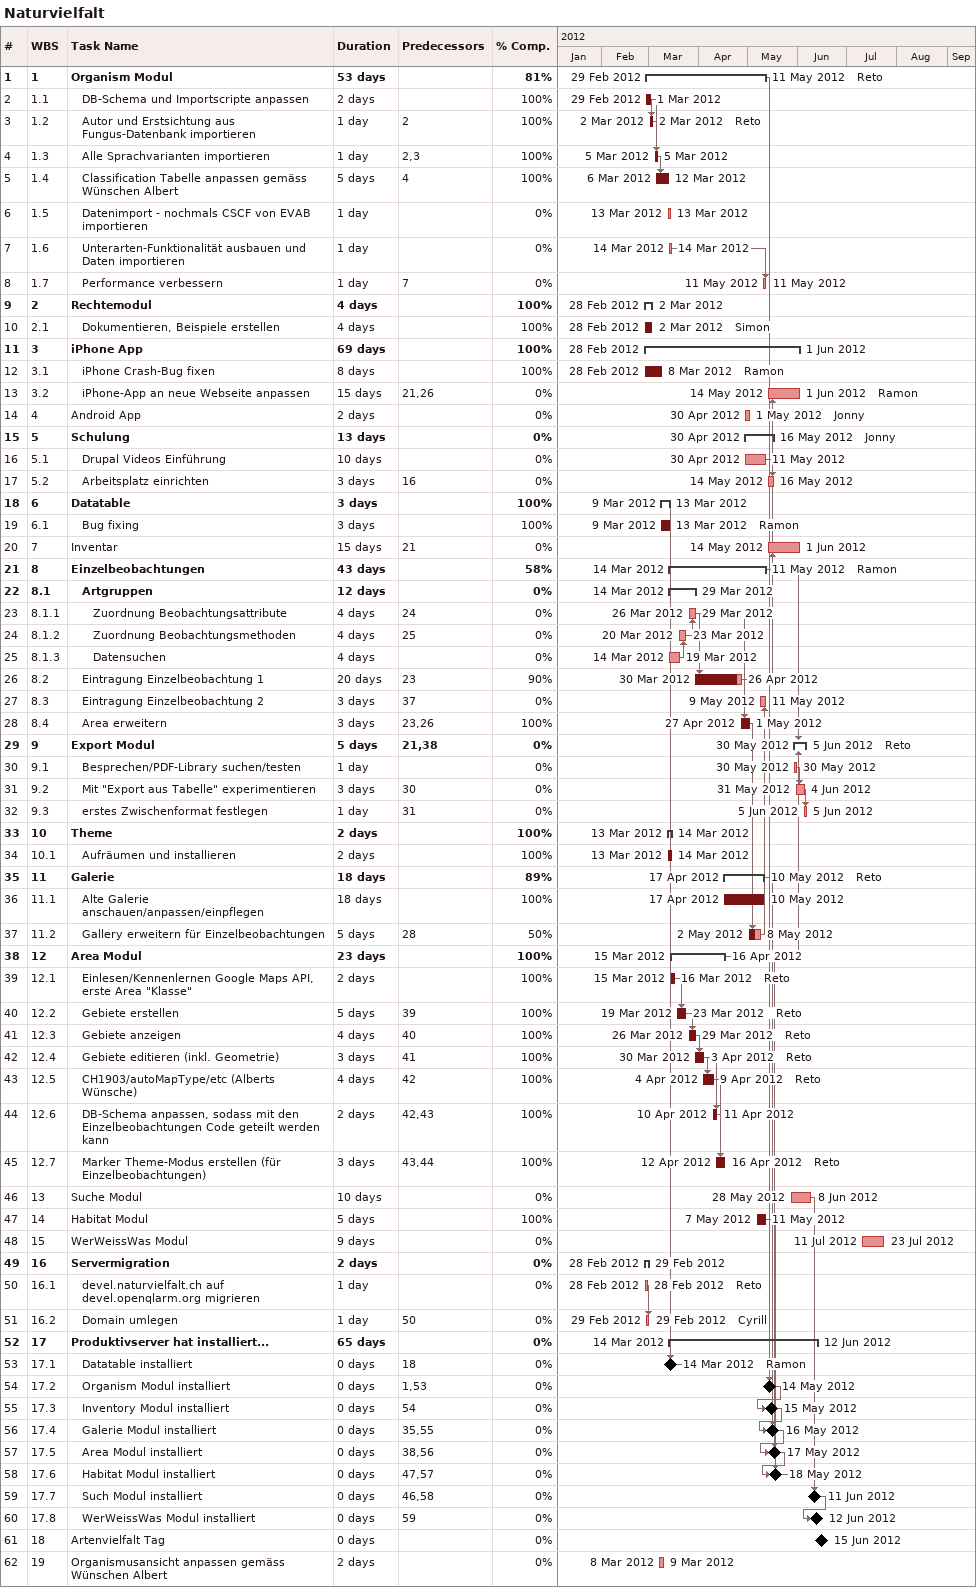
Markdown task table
Naturvielfalt

| ID | WBS | Task | Duration | Start | Finish | Predecessors | Resources | % complete |
|---|---|---|---|---|---|---|---|---|
| 1 | 1 | **Organism Modul** | 53d | 2012-02-29 | 2012-05-11 |  | Reto | 81 |
| 2 | 1.1 | DB-Schema und Importscripte anpassen | 2d | 2012-02-29 | 2012-03-01 |  |  | 100 |
| 3 | 1.2 | Autor und Erstsichtung aus Fungus-Datenbank importieren | 1d | 2012-03-02 | 2012-03-02 | 2 | Reto | 100 |
| 4 | 1.3 | Alle Sprachvarianten importieren | 1d | 2012-03-05 | 2012-03-05 | 2, 3 |  | 100 |
| 5 | 1.4 | Classification Tabelle anpassen gemäss Wünschen Albert | 5d | 2012-03-06 | 2012-03-12 | 4 |  | 100 |
| 6 | 1.5 | Datenimport - nochmals CSCF von EVAB importieren | 1d | 2012-03-13 | 2012-03-13 |  |  | 0 |
| 7 | 1.6 | Unterarten-Funktionalität ausbauen und Daten importieren | 1d | 2012-03-14 | 2012-03-14 |  |  | 0 |
| 8 | 1.7 | Performance verbessern | 1d | 2012-05-11 | 2012-05-11 | 7 |  | 0 |
| 9 | 2 | **Rechtemodul** | 4d | 2012-02-28 | 2012-03-02 |  |  | 100 |
| 10 | 2.1 | Dokumentieren, Beispiele erstellen | 4d | 2012-02-28 | 2012-03-02 |  | Simon | 100 |
| 11 | 3 | **iPhone App** | 69d | 2012-02-28 | 2012-06-01 |  |  | 100 |
| 12 | 3.1 | iPhone Crash-Bug fixen | 8d | 2012-02-28 | 2012-03-08 |  | Ramon | 100 |
| 13 | 3.2 | iPhone-App an neue Webseite anpassen | 15d | 2012-05-14 | 2012-06-01 | 21, 26 | Ramon | 0 |
| 14 | 4 | Android App | 2d | 2012-04-30 | 2012-05-01 |  | Jonny | 0 |
| 15 | 5 | **Schulung** | 13d | 2012-04-30 | 2012-05-16 |  | Jonny | 0 |
| 16 | 5.1 | Drupal Videos Einführung | 10d | 2012-04-30 | 2012-05-11 |  |  | 0 |
| 17 | 5.2 | Arbeitsplatz einrichten | 3d | 2012-05-14 | 2012-05-16 | 16 |  | 0 |
| 18 | 6 | **Datatable** | 3d | 2012-03-09 | 2012-03-13 |  |  | 100 |
| 19 | 6.1 | Bug fixing | 3d | 2012-03-09 | 2012-03-13 |  | Ramon | 100 |
| 20 | 7 | Inventar | 15d | 2012-05-14 | 2012-06-01 | 21 |  | 0 |
| 21 | 8 | **Einzelbeobachtungen** | 43d | 2012-03-14 | 2012-05-11 |  | Ramon | 58 |
| 22 | 8.1 | **Artgruppen** | 12d | 2012-03-14 | 2012-03-29 |  |  | 0 |
| 23 | 8.1.1 | Zuordnung Beobachtungsattribute | 4d | 2012-03-26 | 2012-03-29 | 24 |  | 0 |
| 24 | 8.1.2 | Zuordnung Beobachtungsmethoden | 4d | 2012-03-20 | 2012-03-23 | 25 |  | 0 |
| 25 | 8.1.3 | Datensuchen | 4d | 2012-03-14 | 2012-03-19 |  |  | 0 |
| 26 | 8.2 | Eintragung Einzelbeobachtung 1 | 20d | 2012-03-30 | 2012-04-26 | 23 |  | 90 |
| 27 | 8.3 | Eintragung Einzelbeobachtung 2 | 3d | 2012-05-09 | 2012-05-11 | 37 |  | 0 |
| 28 | 8.4 | Area erweitern | 3d | 2012-04-27 | 2012-05-01 | 23, 26 |  | 100 |
| 29 | 9 | **Export Modul** | 5d | 2012-05-30 | 2012-06-05 | 21, 38 | Reto | 0 |
| 30 | 9.1 | Besprechen/PDF-Library suchen/testen | 1d | 2012-05-30 | 2012-05-30 |  |  | 0 |
| 31 | 9.2 | Mit "Export aus Tabelle" experimentieren | 3d | 2012-05-31 | 2012-06-04 | 30 |  | 0 |
| 32 | 9.3 | erstes Zwischenformat festlegen | 1d | 2012-06-05 | 2012-06-05 | 31 |  | 0 |
| 33 | 10 | **Theme** | 2d | 2012-03-13 | 2012-03-14 |  |  | 100 |
| 34 | 10.1 | Aufräumen und installieren | 2d | 2012-03-13 | 2012-03-14 |  |  | 100 |
| 35 | 11 | **Galerie** | 18d | 2012-04-17 | 2012-05-10 |  | Reto | 89 |
| 36 | 11.1 | Alte Galerie anschauen/anpassen/einpflegen | 18d | 2012-04-17 | 2012-05-10 |  |  | 100 |
| 37 | 11.2 | Gallery erweitern für Einzelbeobachtungen | 5d | 2012-05-02 | 2012-05-08 | 28 |  | 50 |
| 38 | 12 | **Area Modul** | 23d | 2012-03-15 | 2012-04-16 |  |  | 100 |
| 39 | 12.1 | Einlesen/Kennenlernen Google Maps API, erste Area "Klasse" | 2d | 2012-03-15 | 2012-03-16 |  | Reto | 100 |
| 40 | 12.2 | Gebiete erstellen | 5d | 2012-03-19 | 2012-03-23 | 39 | Reto | 100 |
| 41 | 12.3 | Gebiete anzeigen | 4d | 2012-03-26 | 2012-03-29 | 40 | Reto | 100 |
| 42 | 12.4 | Gebiete editieren (inkl. Geometrie) | 3d | 2012-03-30 | 2012-04-03 | 41 | Reto | 100 |
| 43 | 12.5 | CH1903/autoMapType/etc (Alberts Wünsche) | 4d | 2012-04-04 | 2012-04-09 | 42 | Reto | 100 |
| 44 | 12.6 | DB-Schema anpassen, sodass mit den Einzelbeobachtungen Code geteilt werden kann | 2d | 2012-04-10 | 2012-04-11 | 42, 43 |  | 100 |
| 45 | 12.7 | Marker Theme-Modus erstellen (für Einzelbeobachtungen) | 3d | 2012-04-12 | 2012-04-16 | 43, 44 | Reto | 100 |
| 46 | 13 | Suche Modul | 10d | 2012-05-28 | 2012-06-08 |  |  | 0 |
| 47 | 14 | Habitat Modul | 5d | 2012-05-07 | 2012-05-11 |  |  | 100 |
| 48 | 15 | WerWeissWas Modul | 9d | 2012-07-11 | 2012-07-23 |  |  | 0 |
| 49 | 16 | **Servermigration** | 2d | 2012-02-28 | 2012-02-29 |  |  | 0 |
| 50 | 16.1 | devel.naturvielfalt.ch auf devel.openqlarm.org migrieren | 1d | 2012-02-28 | 2012-02-28 |  | Reto | 0 |
| 51 | 16.2 | Domain umlegen | 1d | 2012-02-29 | 2012-02-29 | 50 | Cyrill | 0 |
| 52 | 17 | **Produktivserver hat installiert...** | 65d | 2012-03-14 | 2012-06-12 |  |  | 0 |
| 53 | 17.1 | Datatable installiert | 0d | 2012-03-14 | 2012-03-14 | 18 | Ramon | 0 |
| 54 | 17.2 | Organism Modul installiert | 0d | 2012-05-14 | 2012-05-14 | 1, 53 |  | 0 |
| 55 | 17.3 | Inventory Modul installiert | 0d | 2012-05-15 | 2012-05-15 | 54 |  | 0 |
| 56 | 17.4 | Galerie Modul installiert | 0d | 2012-05-16 | 2012-05-16 | 35, 55 |  | 0 |
| 57 | 17.5 | Area Modul installiert | 0d | 2012-05-17 | 2012-05-17 | 38, 56 |  | 0 |
| 58 | 17.6 | Habitat Modul installiert | 0d | 2012-05-18 | 2012-05-18 | 47, 57 |  | 0 |
| 59 | 17.7 | Such Modul installiert | 0d | 2012-06-11 | 2012-06-11 | 46, 58 |  | 0 |
| 60 | 17.8 | WerWeissWas Modul installiert | 0d | 2012-06-12 | 2012-06-12 | 59 |  | 0 |
| 61 | 18 | Artenvielfalt Tag | 0d | 2012-06-15 | 2012-06-15 |  |  | 0 |
| 62 | 19 | Organismusansicht anpassen gemäss Wünschen Albert | 2d | 2012-03-08 | 2012-03-09 |  |  | 0 |
